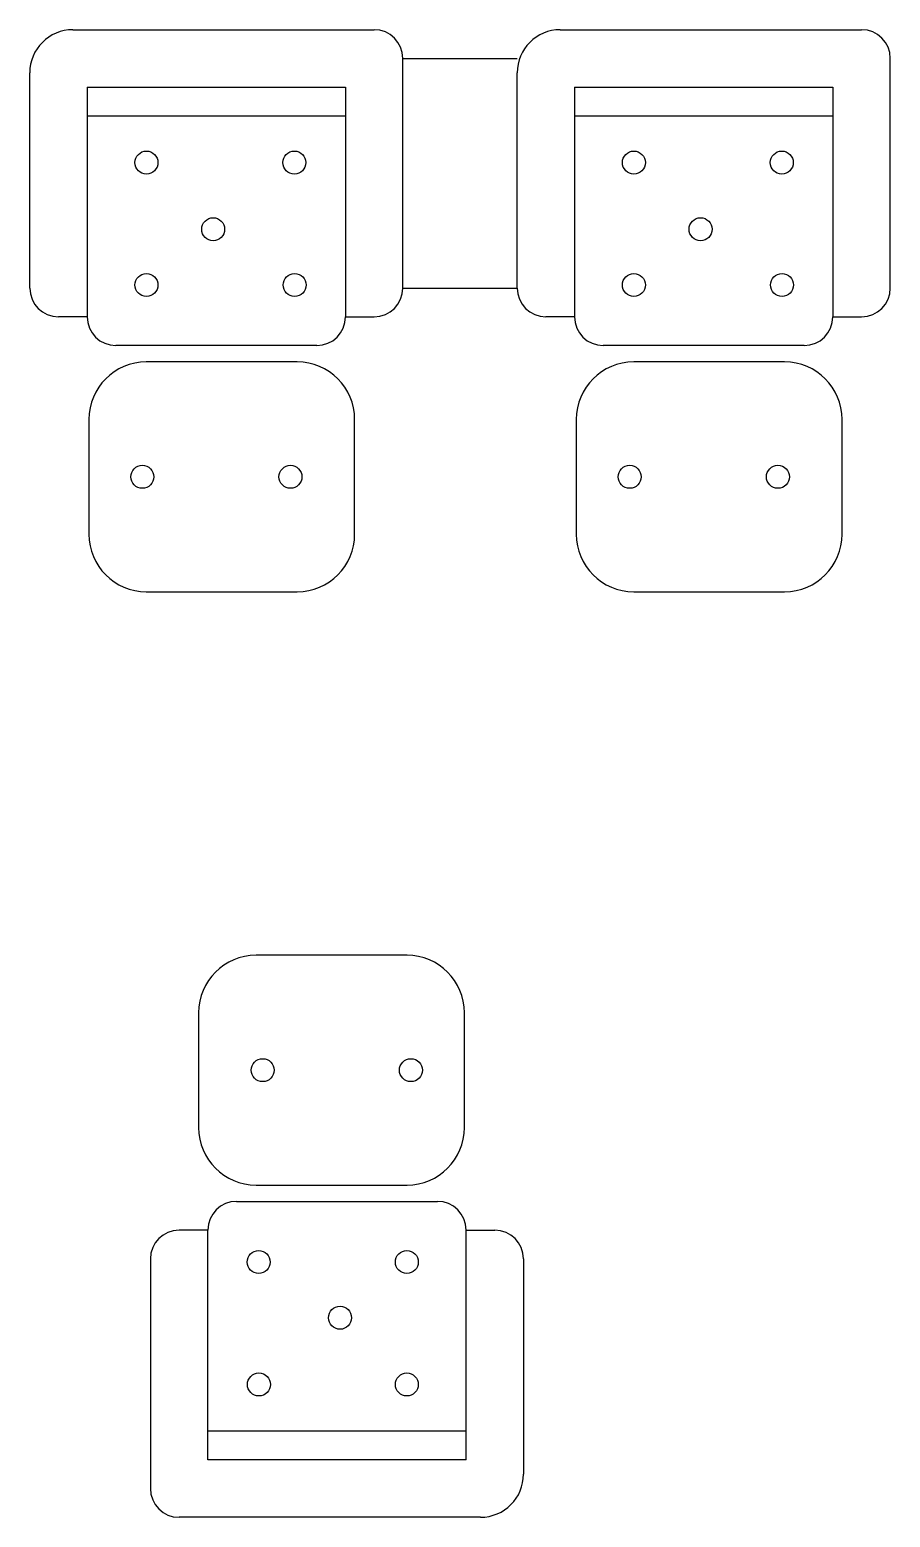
# Model space of a CAD drawing. Header units: inches. Extents: x 3.5 to 46, y 8.9 to 33.7.
# Drawn here: x 8.179 to 9.678, y 29.253 to 31.843 of the extents above; entities that cross this region are included whole.
import ezdxf

# ---------------------------------------------------------------- set-up
doc = ezdxf.new("R2010")
doc.units = ezdxf.units.IN
doc.header["$MEASUREMENT"] = 0
doc.layers.add('02', color=2, linetype='Continuous')

msp = doc.modelspace()

# ---------------------------------------------------------------- linework, layer by layer
at = {"layer": '02'}
for p, q in [((8.2537, 31.843), (8.7787, 31.843)), ((9.1028, 31.843), (9.6278, 31.843)), ((8.8287, 31.793), (9.0278, 31.793)), ((8.8287, 31.393), (8.8287, 31.793)), ((9.6778, 31.393), (9.6778, 31.793)), ((8.1787, 31.393), (8.1787, 31.768)), ((9.0278, 31.393), (9.0278, 31.768)), ((8.2787, 31.743), (8.7287, 31.743)), ((8.2787, 31.743), (8.2787, 31.343)), ((8.7287, 31.743), (8.7287, 31.343)), ((9.1278, 31.743), (9.5778, 31.743)), ((9.1278, 31.743), (9.1278, 31.343)), ((9.5778, 31.743), (9.5778, 31.343)), ((8.2787, 31.693), (8.7287, 31.693)), ((9.1278, 31.693), (9.5778, 31.693)), ((8.8287, 31.393), (9.0278, 31.393)), ((8.2787, 31.343), (8.2287, 31.343)), ((8.7287, 31.343), (8.7787, 31.343)), ((9.1278, 31.343), (9.0778, 31.343)), ((9.5778, 31.343), (9.6278, 31.343)), ((8.6787, 31.293), (8.3287, 31.293)), ((9.5278, 31.293), (9.1778, 31.293)), ((8.6447, 31.2645), (8.3817, 31.2645)), ((9.4938, 31.2645), (9.2308, 31.2645)), ((8.2817, 31.1645), (8.2817, 30.9645)), ((8.7447, 30.9645), (8.7447, 31.1645)), ((9.1308, 31.1645), (9.1308, 30.9645)), ((9.5938, 30.9645), (9.5938, 31.1645)), ((8.3817, 30.8645), (8.6447, 30.8645)), ((9.2308, 30.8645), (9.4938, 30.8645)), ((8.8359, 30.2313), (8.5729, 30.2313)), ((8.4729, 30.1313), (8.4729, 29.9313)), ((8.9359, 29.9313), (8.9359, 30.1313)), ((8.5729, 29.8313), (8.8359, 29.8313)), ((8.5389, 29.8028), (8.8889, 29.8028)), ((8.4889, 29.7528), (8.4389, 29.7528)), ((8.4889, 29.3528), (8.4889, 29.7528)), ((8.9389, 29.3528), (8.9389, 29.7528)), ((8.9389, 29.7528), (8.9889, 29.7528)), ((8.3889, 29.7028), (8.3889, 29.3028)), ((9.0389, 29.7028), (9.0389, 29.3278)), ((8.9389, 29.4028), (8.4889, 29.4028)), ((8.9389, 29.3528), (8.4889, 29.3528)), ((8.9639, 29.2528), (8.4389, 29.2528))]:
    msp.add_line(p, q, dxfattribs=at)
for centre in [(8.382, 31.6117), (8.6397, 31.6117), (9.2311, 31.6117), (9.4888, 31.6117), (8.4982, 31.4956), (9.3473, 31.4956), (8.382, 31.3985), (8.6401, 31.3985), (9.2311, 31.3985), (9.4892, 31.3985), (8.3748, 31.0645), (8.6329, 31.0645), (9.2239, 31.0645), (9.482, 31.0645), (8.5846, 30.0313), (8.8427, 30.0313), (8.5775, 29.6972), (8.8356, 29.6972), (8.7193, 29.6002), (8.5779, 29.484), (8.8356, 29.484)]:
    msp.add_circle(centre, 0.02, dxfattribs=at)
for centre, radius, start, end in [((8.2537, 31.768), 0.075, 90, 180), ((8.7787, 31.793), 0.05, 0, 90), ((9.1028, 31.768), 0.075, 90, 180), ((9.6278, 31.793), 0.05, 0, 90), ((8.2287, 31.393), 0.05, 180, 270), ((8.7787, 31.393), 0.05, 270, 0), ((9.0778, 31.393), 0.05, 180, 270), ((9.6278, 31.393), 0.05, 270, 0), ((8.3287, 31.343), 0.05, 180, 270), ((8.6787, 31.343), 0.05, 270, 0), ((9.1778, 31.343), 0.05, 180, 270), ((9.5278, 31.343), 0.05, 270, 0), ((8.3817, 31.1645), 0.1, 90, 180), ((8.6447, 31.1645), 0.1, 0, 90), ((9.2308, 31.1645), 0.1, 90, 180), ((9.4938, 31.1645), 0.1, 0, 90), ((8.3817, 30.9645), 0.1, 180, 270), ((8.6447, 30.9645), 0.1, 270, 0), ((9.2308, 30.9645), 0.1, 180, 270), ((9.4938, 30.9645), 0.1, 270, 0), ((8.5729, 30.1313), 0.1, 90, 180), ((8.8359, 30.1313), 0.1, 0, 90), ((8.5729, 29.9313), 0.1, 180, 270), ((8.8359, 29.9313), 0.1, 270, 0), ((8.5389, 29.7528), 0.05, 90, 180), ((8.8889, 29.7528), 0.05, 0, 90), ((8.4389, 29.7028), 0.05, 90, 180), ((8.9889, 29.7028), 0.05, 0, 90), ((8.9639, 29.3278), 0.075, 270, 0), ((8.4389, 29.3028), 0.05, 180, 270)]:
    msp.add_arc(centre, radius, start, end, dxfattribs=at)

doc.saveas('drawing.dxf')
